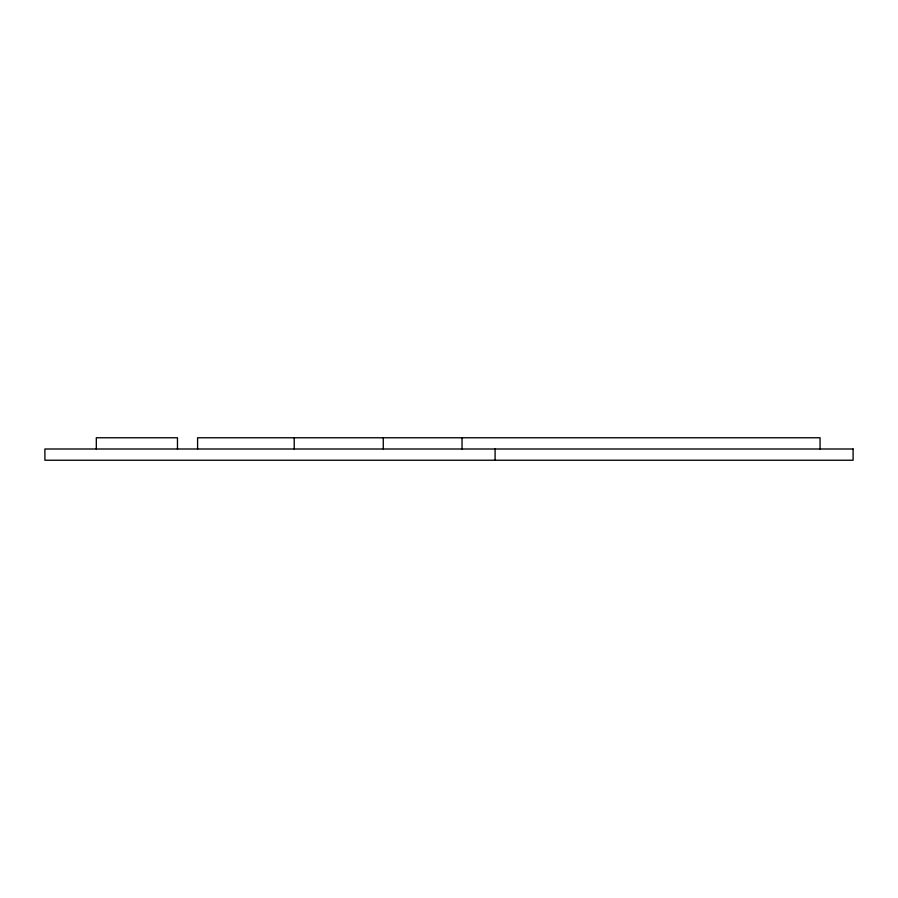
<?xml version="1.0" encoding="UTF-8"?>
<svg xmlns="http://www.w3.org/2000/svg" width="898" height="898" viewBox="0 0 898 898"><rect width="100%" height="100%" fill="white"/><g stroke="black" fill="none" stroke-linecap="round" stroke-linejoin="round"><path stroke-width="1.35" d="M820.054 449L820.054 437.764L197.582 437.764L197.582 449M495.09 449L495.09 460.236M462.043 437.764L462.043 449M383.266 437.764L383.266 449M294.218 437.764L294.218 449M177.467 449L177.467 437.764L96.311 437.764L96.311 449M853.1 449L44.9 449L44.9 460.236L853.1 460.236L853.1 449"/></g></svg>
